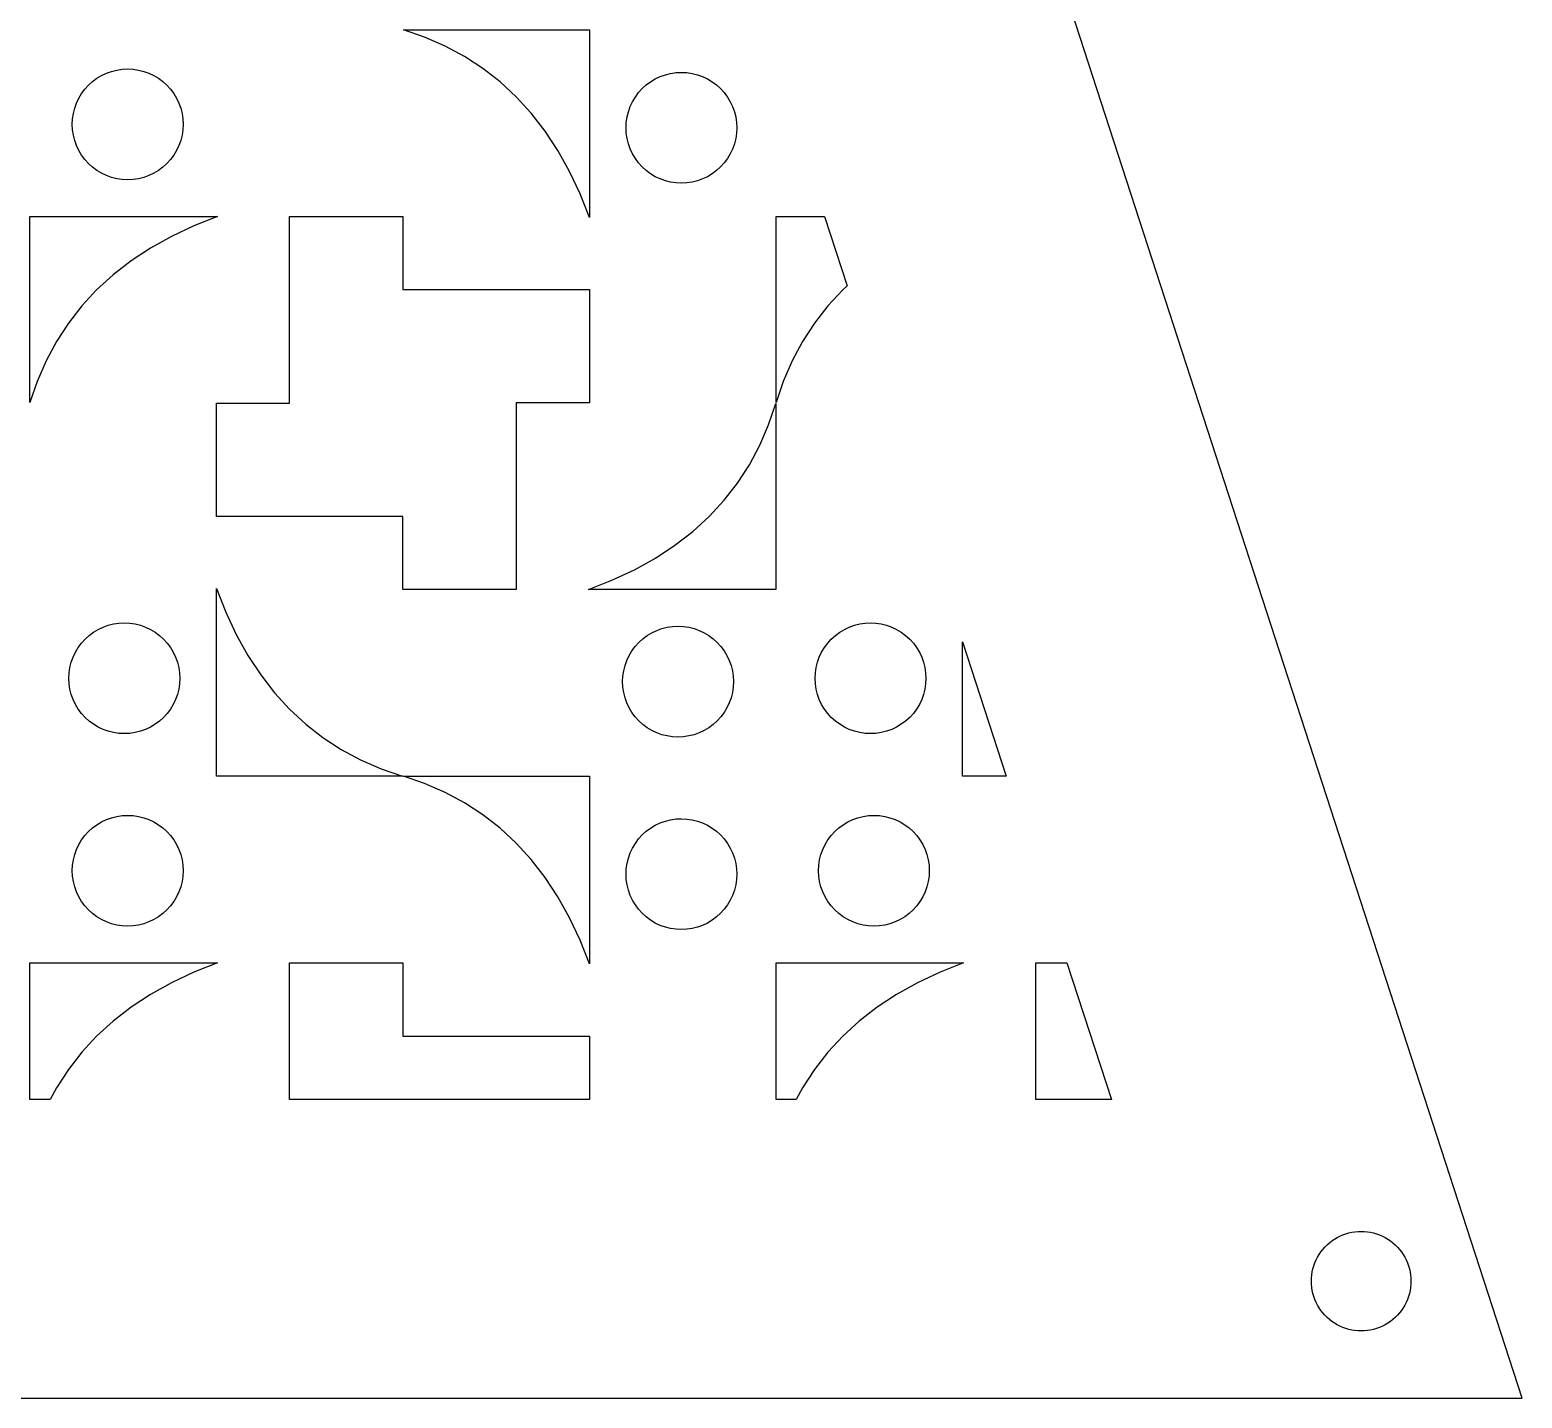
# Model space of a CAD drawing. Header units: metres. Extents: x -75 to 75, y 0 to 231.
# Drawn here: x 15 to 75, y 0 to 55 of the extents above; entities that cross this region are included whole.
import ezdxf

# ---------------------------------------------------------------- set-up
doc = ezdxf.new("R2010")
doc.units = ezdxf.units.M

msp = doc.modelspace()

# ---------------------------------------------------------------- linework, layer by layer
for p, q in [((75, 0), (0, 230.826)), ((30.8716, 54.7057), (30.0179, 54.9968)), ((30.0179, 54.9968), (37.4968, 54.9968)), ((31.6978, 54.3481), (30.8716, 54.7057)), ((37.4968, 54.9968), (37.4968, 47.4574)), ((32.4797, 53.9302), (31.6978, 54.3481)), ((18.5028, 53.3841), (18.7189, 53.4166)), ((18.7189, 53.4166), (18.9372, 53.4267)), ((18.9372, 53.4267), (19.1556, 53.4161)), ((19.1556, 53.4161), (19.3721, 53.3841)), ((33.2162, 53.4509), (32.4797, 53.9302)), ((33.9084, 52.9121), (33.2162, 53.4509)), ((17.3616, 52.7744), (17.5241, 52.9213)), ((17.5241, 52.9213), (17.6994, 53.0513)), ((17.6994, 53.0513), (17.8871, 53.1639)), ((17.8871, 53.1639), (18.0849, 53.2573)), ((18.0849, 53.2573), (18.2904, 53.331)), ((18.2904, 53.331), (18.5028, 53.3841)), ((19.3721, 53.3841), (19.5836, 53.331)), ((19.5836, 53.331), (19.7891, 53.2573)), ((19.7891, 53.2573), (19.9873, 53.1639)), ((19.9873, 53.1639), (20.175, 53.0513)), ((20.175, 53.0513), (20.3503, 52.9213)), ((20.3503, 52.9213), (20.5124, 52.7744)), ((34.5561, 52.312), (33.9084, 52.9121)), ((39.7861, 52.7849), (39.9614, 52.9149)), ((39.9614, 52.9149), (40.1491, 53.027)), ((40.1491, 53.027), (40.3473, 53.1209)), ((40.3473, 53.1209), (40.5528, 53.1946)), ((40.5528, 53.1946), (40.7652, 53.2477)), ((40.7652, 53.2477), (40.9813, 53.2797)), ((40.9813, 53.2797), (41.1992, 53.2903)), ((41.1992, 53.2903), (41.418, 53.2793)), ((41.418, 53.2793), (41.6345, 53.2477)), ((41.6345, 53.2477), (41.846, 53.1946)), ((41.846, 53.1946), (42.0515, 53.1209)), ((42.0515, 53.1209), (42.2493, 53.027)), ((42.2493, 53.027), (42.437, 52.9149)), ((42.437, 52.9149), (42.6128, 52.7849)), ((16.8791, 52.0515), (16.973, 52.2493)), ((16.973, 52.2493), (17.0847, 52.4365)), ((17.0847, 52.4365), (17.2151, 52.6128)), ((17.2151, 52.6128), (17.3616, 52.7744)), ((20.5124, 52.7744), (20.6589, 52.6128)), ((20.6589, 52.6128), (20.7893, 52.4365)), ((20.7893, 52.4365), (20.9015, 52.2493)), ((20.9015, 52.2493), (20.9949, 52.0515)), ((35.1585, 51.6519), (34.5561, 52.312)), ((39.2349, 52.1129), (39.3471, 52.3001)), ((39.3471, 52.3001), (39.4775, 52.4759)), ((39.4775, 52.4759), (39.624, 52.6379)), ((39.624, 52.6379), (39.7861, 52.7849)), ((42.6128, 52.7849), (42.7748, 52.6379)), ((42.7748, 52.6379), (42.9213, 52.4759)), ((42.9213, 52.4759), (43.0518, 52.3001)), ((43.0518, 52.3001), (43.1639, 52.1129)), ((16.7207, 51.418), (16.7523, 51.6345)), ((16.7523, 51.6345), (16.8054, 51.846)), ((16.8054, 51.846), (16.8791, 52.0515)), ((20.9949, 52.0515), (21.069, 51.846)), ((21.069, 51.846), (21.1221, 51.6336)), ((21.1221, 51.6336), (21.1542, 51.4175)), ((35.7166, 50.9314), (35.1585, 51.6519)), ((39.0147, 51.4981), (39.0678, 51.7096)), ((39.0678, 51.7096), (39.1415, 51.9151)), ((39.1415, 51.9151), (39.2349, 52.1129)), ((43.1639, 52.1129), (43.2573, 51.9151)), ((43.2573, 51.9151), (43.331, 51.7096)), ((43.331, 51.7096), (43.3841, 51.4972)), ((16.7097, 51.1992), (16.7207, 51.418)), ((16.7203, 50.9813), (16.7097, 51.1992)), ((21.1642, 51.1992), (21.1537, 50.9808)), ((21.1542, 51.4175), (21.1642, 51.1992)), ((38.9722, 51.0628), (38.9827, 51.2816)), ((38.9822, 50.8449), (38.9722, 51.0628)), ((38.9827, 51.2816), (39.0147, 51.4981)), ((43.3841, 51.4972), (43.4166, 51.2811)), ((43.4267, 51.0628), (43.4161, 50.8444)), ((43.4166, 51.2811), (43.4267, 51.0628)), ((16.7523, 50.7652), (16.7203, 50.9813)), ((16.8054, 50.5528), (16.7523, 50.7652)), ((16.8791, 50.3473), (16.8054, 50.5528)), ((21.069, 50.5528), (20.9949, 50.3468)), ((21.1217, 50.7643), (21.069, 50.5528)), ((21.1537, 50.9808), (21.1217, 50.7643)), ((36.2306, 50.1495), (35.7166, 50.9314)), ((39.0143, 50.6288), (38.9822, 50.8449)), ((39.0678, 50.4164), (39.0143, 50.6288)), ((39.1415, 50.2109), (39.0678, 50.4164)), ((43.331, 50.4164), (43.2573, 50.2104)), ((43.3836, 50.6279), (43.331, 50.4164)), ((43.4161, 50.8444), (43.3836, 50.6279)), ((16.973, 50.1491), (16.8791, 50.3473)), ((17.0847, 49.9619), (16.973, 50.1491)), ((17.2151, 49.7861), (17.0847, 49.9619)), ((20.7889, 49.9614), (20.6589, 49.7861)), ((20.9015, 50.1491), (20.7889, 49.9614)), ((20.9949, 50.3468), (20.9015, 50.1491)), ((36.6989, 49.3073), (36.2306, 50.1495)), ((39.2349, 50.0127), (39.1415, 50.2109)), ((39.3471, 49.8254), (39.2349, 50.0127)), ((39.4775, 49.6497), (39.3471, 49.8254)), ((43.0513, 49.825), (42.9213, 49.6497)), ((43.1639, 50.0127), (43.0513, 49.825)), ((43.2573, 50.2104), (43.1639, 50.0127)), ((17.3616, 49.6245), (17.2151, 49.7861)), ((17.5241, 49.4775), (17.3616, 49.6245)), ((17.6994, 49.3475), (17.5241, 49.4775)), ((17.8871, 49.2349), (17.6994, 49.3475)), ((18.0849, 49.1415), (17.8871, 49.2349)), ((19.9873, 49.2349), (19.7891, 49.1415)), ((20.175, 49.3475), (19.9873, 49.2349)), ((20.3503, 49.4775), (20.175, 49.3475)), ((20.5119, 49.624), (20.3503, 49.4775)), ((20.6589, 49.7861), (20.5119, 49.624)), ((37.1233, 48.405), (36.6989, 49.3073)), ((39.624, 49.4881), (39.4775, 49.6497)), ((39.7861, 49.3411), (39.624, 49.4881)), ((39.9614, 49.2111), (39.7861, 49.3411)), ((40.1491, 49.0985), (39.9614, 49.2111)), ((42.437, 49.2111), (42.2493, 49.0985)), ((42.6128, 49.3411), (42.437, 49.2111)), ((42.7744, 49.4876), (42.6128, 49.3411)), ((42.9213, 49.6497), (42.7744, 49.4876)), ((18.2904, 49.0678), (18.0849, 49.1415)), ((18.5019, 49.0147), (18.2904, 49.0678)), ((18.7184, 48.9827), (18.5019, 49.0147)), ((18.9372, 48.9722), (18.7184, 48.9827)), ((19.1551, 48.9822), (18.9372, 48.9722)), ((19.3712, 49.0143), (19.1551, 48.9822)), ((19.5836, 49.0678), (19.3712, 49.0143)), ((19.7891, 49.1415), (19.5836, 49.0678)), ((40.3473, 49.0051), (40.1491, 49.0985)), ((40.5528, 48.931), (40.3473, 49.0051)), ((40.7643, 48.8783), (40.5528, 48.931)), ((40.9808, 48.8463), (40.7643, 48.8783)), ((41.1992, 48.8358), (40.9808, 48.8463)), ((41.4175, 48.8458), (41.1992, 48.8358)), ((41.6336, 48.8779), (41.4175, 48.8458)), ((41.846, 48.931), (41.6336, 48.8779)), ((42.0515, 49.0051), (41.846, 48.931)), ((42.2493, 49.0985), (42.0515, 49.0051)), ((37.4968, 47.4574), (37.1233, 48.405)), ((15.0032, 47.4968), (22.5426, 47.4968)), ((15.0032, 40.0179), (15.0032, 47.4968)), ((22.5426, 47.4968), (21.595, 47.1233)), ((25.4434, 39.9968), (25.4434, 47.4968)), ((25.4434, 47.4968), (29.9968, 47.4968)), ((29.9968, 47.4968), (29.9968, 44.5566)), ((45.0032, 47.4968), (46.9498, 47.4968)), ((45.0032, 40.0179), (45.0032, 47.4968)), ((46.9498, 47.4968), (47.8556, 44.7091)), ((21.595, 47.1233), (20.6927, 46.6989)), ((19.8505, 46.2306), (19.0686, 45.7166)), ((20.6927, 46.6989), (19.8505, 46.2306)), ((19.0686, 45.7166), (18.3481, 45.1585)), ((18.3481, 45.1585), (17.688, 44.5561)), ((17.688, 44.5561), (17.0879, 43.9084)), ((29.9968, 44.5566), (37.4968, 44.5566)), ((37.4968, 44.5566), (37.4968, 40.0032)), ((47.688, 44.5561), (47.0879, 43.9084)), ((47.8556, 44.7091), (47.688, 44.5561)), ((17.0879, 43.9084), (16.5491, 43.2162)), ((47.0879, 43.9084), (46.5491, 43.2162)), ((16.5491, 43.2162), (16.0698, 42.4797)), ((46.5491, 43.2162), (46.0698, 42.4797)), ((16.0698, 42.4797), (15.6519, 41.6978)), ((46.0698, 42.4797), (45.6519, 41.6978)), ((15.6519, 41.6978), (15.2943, 40.8716)), ((45.6519, 41.6978), (45.2943, 40.8716)), ((15.2943, 40.8716), (15.0032, 40.0179)), ((45.2943, 40.8716), (45.0032, 40.0179)), ((22.5032, 35.4434), (22.5032, 39.9968)), ((22.5032, 39.9968), (25.4434, 39.9968)), ((37.4968, 40.0032), (34.5566, 40.0032)), ((34.5566, 40.0032), (34.5566, 32.5032)), ((44.7057, 39.1284), (44.9968, 39.9821)), ((44.9968, 39.9821), (44.9968, 32.5032)), ((44.3481, 38.3022), (44.7057, 39.1284)), ((43.9302, 37.5203), (44.3481, 38.3022)), ((43.4509, 36.7838), (43.9302, 37.5203)), ((42.9121, 36.0916), (43.4509, 36.7838)), ((42.312, 35.4439), (42.9121, 36.0916)), ((30.0032, 35.4434), (22.5032, 35.4434)), ((30.0032, 32.5032), (30.0032, 35.4434)), ((41.6519, 34.8415), (42.312, 35.4439)), ((40.9314, 34.2834), (41.6519, 34.8415)), ((40.1495, 33.7694), (40.9314, 34.2834)), ((39.3073, 33.3011), (40.1495, 33.7694)), ((38.405, 32.8767), (39.3073, 33.3011)), ((22.5032, 25.0032), (22.5032, 32.5426)), ((22.5032, 32.5426), (22.8767, 31.595)), ((34.5566, 32.5032), (30.0032, 32.5032)), ((37.4574, 32.5032), (38.405, 32.8767)), ((44.9968, 32.5032), (37.4574, 32.5032)), ((22.8767, 31.595), (23.3011, 30.6927)), ((17.2252, 30.5119), (17.3872, 30.6589)), ((17.3872, 30.6589), (17.563, 30.7889)), ((17.563, 30.7889), (17.7507, 30.9015)), ((17.7507, 30.9015), (17.9485, 30.9949)), ((17.9485, 30.9949), (18.154, 31.069)), ((18.154, 31.069), (18.3664, 31.1221)), ((18.3664, 31.1221), (18.5825, 31.1542)), ((18.5825, 31.1542), (18.8008, 31.1642)), ((18.8008, 31.1642), (19.0192, 31.1537)), ((19.0192, 31.1537), (19.2357, 31.1217)), ((19.2357, 31.1217), (19.4472, 31.069)), ((19.4472, 31.069), (19.6527, 30.9949)), ((19.6527, 30.9949), (19.8509, 30.9015)), ((19.8509, 30.9015), (20.0386, 30.7889)), ((20.0386, 30.7889), (20.2139, 30.6589)), ((20.2139, 30.6589), (20.376, 30.5119)), ((23.3011, 30.6927), (23.7694, 29.8505)), ((39.6497, 30.5225), (39.825, 30.6525)), ((39.825, 30.6525), (40.0127, 30.7651)), ((40.0127, 30.7651), (40.2109, 30.8585)), ((40.2109, 30.8585), (40.4164, 30.9322)), ((40.4164, 30.9322), (40.6288, 30.9857)), ((40.6288, 30.9857), (40.8449, 31.0178)), ((40.8449, 31.0178), (41.0628, 31.0278)), ((41.0628, 31.0278), (41.2816, 31.0173)), ((41.2816, 31.0173), (41.4981, 30.9853)), ((41.4981, 30.9853), (41.7096, 30.9322)), ((41.7096, 30.9322), (41.9151, 30.8585)), ((41.9151, 30.8585), (42.1129, 30.7651)), ((42.1129, 30.7651), (42.3006, 30.6525)), ((42.3006, 30.6525), (42.4759, 30.5225)), ((47.2252, 30.5119), (47.3872, 30.6589)), ((47.3872, 30.6589), (47.563, 30.7889)), ((47.563, 30.7889), (47.7507, 30.9015)), ((47.7507, 30.9015), (47.9485, 30.9949)), ((47.9485, 30.9949), (48.154, 31.069)), ((48.154, 31.069), (48.3664, 31.1221)), ((48.3664, 31.1221), (48.5825, 31.1542)), ((48.5825, 31.1542), (48.8008, 31.1642)), ((48.8008, 31.1642), (49.0192, 31.1537)), ((49.0192, 31.1537), (49.2357, 31.1217)), ((49.2357, 31.1217), (49.4472, 31.069)), ((49.4472, 31.069), (49.6527, 30.9949)), ((49.6527, 30.9949), (49.8509, 30.9015)), ((49.8509, 30.9015), (50.0386, 30.7889)), ((50.0386, 30.7889), (50.2139, 30.6589)), ((50.2139, 30.6589), (50.376, 30.5119)), ((16.8361, 29.9873), (16.9482, 30.1746)), ((16.9482, 30.1746), (17.0787, 30.3503)), ((17.0787, 30.3503), (17.2252, 30.5119)), ((20.376, 30.5119), (20.5225, 30.3503)), ((20.5225, 30.3503), (20.6529, 30.1746)), ((20.6529, 30.1746), (20.7651, 29.9873)), ((39.0985, 29.8509), (39.2107, 30.0381)), ((39.2107, 30.0381), (39.3411, 30.2139)), ((39.3411, 30.2139), (39.4876, 30.3755)), ((39.4876, 30.3755), (39.6497, 30.5225)), ((42.4759, 30.5225), (42.6384, 30.3755)), ((42.6384, 30.3755), (42.7849, 30.2139)), ((42.7849, 30.2139), (42.9153, 30.0381)), ((42.9153, 30.0381), (43.027, 29.8509)), ((46.8361, 29.9873), (46.9482, 30.1746)), ((46.9482, 30.1746), (47.0787, 30.3503)), ((47.0787, 30.3503), (47.2252, 30.5119)), ((50.376, 30.5119), (50.5225, 30.3503)), ((50.5225, 30.3503), (50.6529, 30.1746)), ((50.6529, 30.1746), (50.7651, 29.9873)), ((52.5032, 25.0032), (52.5032, 30.4052)), ((52.5032, 30.4052), (54.2584, 25.0032)), ((16.6159, 29.3721), (16.669, 29.5836)), ((16.669, 29.5836), (16.7427, 29.7891)), ((16.7427, 29.7891), (16.8361, 29.9873)), ((20.7651, 29.9873), (20.8585, 29.7891)), ((20.8585, 29.7891), (20.9322, 29.5836)), ((20.9322, 29.5836), (20.9857, 29.3712)), ((23.7694, 29.8505), (24.2834, 29.0686)), ((38.8779, 29.2357), (38.931, 29.4472)), ((38.931, 29.4472), (39.0051, 29.6527)), ((39.0051, 29.6527), (39.0985, 29.8509)), ((43.027, 29.8509), (43.1209, 29.6527)), ((43.1209, 29.6527), (43.1946, 29.4472)), ((43.1946, 29.4472), (43.2477, 29.2348)), ((46.6159, 29.3721), (46.669, 29.5836)), ((46.669, 29.5836), (46.7427, 29.7891)), ((46.7427, 29.7891), (46.8361, 29.9873)), ((50.7651, 29.9873), (50.8585, 29.7891)), ((50.8585, 29.7891), (50.9322, 29.5836)), ((50.9322, 29.5836), (50.9857, 29.3712)), ((16.5733, 28.9372), (16.5839, 29.1556)), ((16.5834, 28.7189), (16.5733, 28.9372)), ((16.5839, 29.1556), (16.6159, 29.3721)), ((20.9857, 29.3712), (21.0178, 29.1551)), ((21.0278, 28.9372), (21.0173, 28.7184)), ((21.0178, 29.1551), (21.0278, 28.9372)), ((24.2834, 29.0686), (24.8415, 28.3481)), ((38.8358, 28.8008), (38.8463, 29.0192)), ((38.8458, 28.5825), (38.8358, 28.8008)), ((38.8463, 29.0192), (38.8779, 29.2357)), ((43.2477, 29.2348), (43.2797, 29.0187)), ((43.2903, 28.8008), (43.2793, 28.582)), ((43.2797, 29.0187), (43.2903, 28.8008)), ((46.5733, 28.9372), (46.5839, 29.1556)), ((46.5834, 28.7189), (46.5733, 28.9372)), ((46.5839, 29.1556), (46.6159, 29.3721)), ((50.9857, 29.3712), (51.0178, 29.1551)), ((51.0278, 28.9372), (51.0173, 28.7184)), ((51.0178, 29.1551), (51.0278, 28.9372)), ((16.6159, 28.5028), (16.5834, 28.7189)), ((16.669, 28.2904), (16.6159, 28.5028)), ((16.7427, 28.0849), (16.669, 28.2904)), ((20.9322, 28.2904), (20.8585, 28.0844)), ((20.9853, 28.5019), (20.9322, 28.2904)), ((21.0173, 28.7184), (20.9853, 28.5019)), ((24.8415, 28.3481), (25.4439, 27.688)), ((38.8779, 28.3664), (38.8458, 28.5825)), ((38.931, 28.154), (38.8779, 28.3664)), ((43.2472, 28.3655), (43.1946, 28.154)), ((43.2793, 28.582), (43.2472, 28.3655)), ((46.6159, 28.5028), (46.5834, 28.7189)), ((46.669, 28.2904), (46.6159, 28.5028)), ((46.7427, 28.0849), (46.669, 28.2904)), ((50.9322, 28.2904), (50.8585, 28.0844)), ((50.9853, 28.5019), (50.9322, 28.2904)), ((51.0173, 28.7184), (50.9853, 28.5019)), ((16.8361, 27.8871), (16.7427, 28.0849)), ((16.9482, 27.6999), (16.8361, 27.8871)), ((17.0787, 27.5241), (16.9482, 27.6999)), ((20.6525, 27.6994), (20.5225, 27.5241)), ((20.7651, 27.8871), (20.6525, 27.6994)), ((20.8585, 28.0844), (20.7651, 27.8871)), ((25.4439, 27.688), (26.0916, 27.0879)), ((39.0051, 27.9485), (38.931, 28.154)), ((39.0985, 27.7507), (39.0051, 27.9485)), ((39.2107, 27.5635), (39.0985, 27.7507)), ((43.027, 27.7507), (42.9149, 27.563)), ((43.1209, 27.948), (43.027, 27.7507)), ((43.1946, 28.154), (43.1209, 27.948)), ((46.8361, 27.8871), (46.7427, 28.0849)), ((46.9482, 27.6999), (46.8361, 27.8871)), ((47.0787, 27.5241), (46.9482, 27.6999)), ((50.6525, 27.6994), (50.5225, 27.5241)), ((50.7651, 27.8871), (50.6525, 27.6994)), ((50.8585, 28.0844), (50.7651, 27.8871)), ((17.2252, 27.3621), (17.0787, 27.5241)), ((17.3872, 27.2151), (17.2252, 27.3621)), ((17.563, 27.0851), (17.3872, 27.2151)), ((17.7507, 26.973), (17.563, 27.0851)), ((20.0386, 27.0851), (19.8509, 26.973)), ((20.2139, 27.2151), (20.0386, 27.0851)), ((20.3755, 27.3616), (20.2139, 27.2151)), ((20.5225, 27.5241), (20.3755, 27.3616)), ((26.0916, 27.0879), (26.7838, 26.5491)), ((39.3411, 27.3872), (39.2107, 27.5635)), ((39.4876, 27.2256), (39.3411, 27.3872)), ((39.6497, 27.0787), (39.4876, 27.2256)), ((39.825, 26.9487), (39.6497, 27.0787)), ((42.4759, 27.0787), (42.3006, 26.9487)), ((42.6379, 27.2252), (42.4759, 27.0787)), ((42.7849, 27.3872), (42.6379, 27.2252)), ((42.9149, 27.563), (42.7849, 27.3872)), ((47.2252, 27.3621), (47.0787, 27.5241)), ((47.3872, 27.2151), (47.2252, 27.3621)), ((47.563, 27.0851), (47.3872, 27.2151)), ((47.7507, 26.973), (47.563, 27.0851)), ((50.0386, 27.0851), (49.8509, 26.973)), ((50.2139, 27.2151), (50.0386, 27.0851)), ((50.3755, 27.3616), (50.2139, 27.2151)), ((50.5225, 27.5241), (50.3755, 27.3616)), ((17.9485, 26.8791), (17.7507, 26.973)), ((18.154, 26.8054), (17.9485, 26.8791)), ((18.3655, 26.7523), (18.154, 26.8054)), ((18.582, 26.7207), (18.3655, 26.7523)), ((18.8008, 26.7097), (18.582, 26.7207)), ((19.0187, 26.7203), (18.8008, 26.7097)), ((19.2348, 26.7523), (19.0187, 26.7203)), ((19.4472, 26.8054), (19.2348, 26.7523)), ((19.6527, 26.8791), (19.4472, 26.8054)), ((19.8509, 26.973), (19.6527, 26.8791)), ((26.7838, 26.5491), (27.5203, 26.0698)), ((40.0127, 26.8361), (39.825, 26.9487)), ((40.2109, 26.7427), (40.0127, 26.8361)), ((40.4164, 26.669), (40.2109, 26.7427)), ((40.6279, 26.6159), (40.4164, 26.669)), ((40.8444, 26.5839), (40.6279, 26.6159)), ((41.0628, 26.5733), (40.8444, 26.5839)), ((41.2811, 26.5834), (41.0628, 26.5733)), ((41.4972, 26.6159), (41.2811, 26.5834)), ((41.7096, 26.669), (41.4972, 26.6159)), ((41.9151, 26.7427), (41.7096, 26.669)), ((42.1129, 26.8361), (41.9151, 26.7427)), ((42.3006, 26.9487), (42.1129, 26.8361)), ((47.9485, 26.8791), (47.7507, 26.973)), ((48.154, 26.8054), (47.9485, 26.8791)), ((48.3655, 26.7523), (48.154, 26.8054)), ((48.582, 26.7207), (48.3655, 26.7523)), ((48.8008, 26.7097), (48.582, 26.7207)), ((49.0187, 26.7203), (48.8008, 26.7097)), ((49.2348, 26.7523), (49.0187, 26.7203)), ((49.4472, 26.8054), (49.2348, 26.7523)), ((49.6527, 26.8791), (49.4472, 26.8054)), ((49.8509, 26.973), (49.6527, 26.8791)), ((27.5203, 26.0698), (28.3022, 25.6519)), ((28.3022, 25.6519), (29.1284, 25.2943)), ((29.1284, 25.2943), (29.9821, 25.0032)), ((29.9821, 25.0032), (22.5032, 25.0032)), ((30.8716, 24.7057), (30.0179, 24.9968)), ((30.0179, 24.9968), (37.4968, 24.9968)), ((31.6978, 24.3481), (30.8716, 24.7057)), ((37.4968, 24.9968), (37.4968, 17.4574)), ((54.2584, 25.0032), (52.5032, 25.0032)), ((32.4797, 23.9302), (31.6978, 24.3481)), ((18.5028, 23.3841), (18.7189, 23.4166)), ((18.7189, 23.4166), (18.9372, 23.4267)), ((18.9372, 23.4267), (19.1556, 23.4161)), ((19.1556, 23.4161), (19.3721, 23.3841)), ((33.2162, 23.4509), (32.4797, 23.9302)), ((33.9084, 22.9121), (33.2162, 23.4509)), ((48.5028, 23.3841), (48.7189, 23.4166)), ((48.7189, 23.4166), (48.9372, 23.4267)), ((48.9372, 23.4267), (49.1556, 23.4161)), ((49.1556, 23.4161), (49.3721, 23.3841)), ((17.3616, 22.7744), (17.5241, 22.9213)), ((17.5241, 22.9213), (17.6994, 23.0513)), ((17.6994, 23.0513), (17.8871, 23.1639)), ((17.8871, 23.1639), (18.0849, 23.2573)), ((18.0849, 23.2573), (18.2904, 23.331)), ((18.2904, 23.331), (18.5028, 23.3841)), ((19.3721, 23.3841), (19.5836, 23.331)), ((19.5836, 23.331), (19.7891, 23.2573)), ((19.7891, 23.2573), (19.9873, 23.1639)), ((19.9873, 23.1639), (20.175, 23.0513)), ((20.175, 23.0513), (20.3503, 22.9213)), ((20.3503, 22.9213), (20.5124, 22.7744)), ((34.5561, 22.312), (33.9084, 22.9121)), ((39.7861, 22.7849), (39.9614, 22.9149)), ((39.9614, 22.9149), (40.1491, 23.027)), ((40.1491, 23.027), (40.3473, 23.1209)), ((40.3473, 23.1209), (40.5528, 23.1946)), ((40.5528, 23.1946), (40.7652, 23.2477)), ((40.7652, 23.2477), (40.9813, 23.2797)), ((40.9813, 23.2797), (41.1992, 23.2903)), ((41.1992, 23.2903), (41.418, 23.2793)), ((41.418, 23.2793), (41.6345, 23.2477)), ((41.6345, 23.2477), (41.846, 23.1946)), ((41.846, 23.1946), (42.0515, 23.1209)), ((42.0515, 23.1209), (42.2493, 23.027)), ((42.2493, 23.027), (42.437, 22.9149)), ((42.437, 22.9149), (42.6128, 22.7849)), ((47.3616, 22.7744), (47.5241, 22.9213)), ((47.5241, 22.9213), (47.6994, 23.0513)), ((47.6994, 23.0513), (47.8871, 23.1639)), ((47.8871, 23.1639), (48.0849, 23.2573)), ((48.0849, 23.2573), (48.2904, 23.331)), ((48.2904, 23.331), (48.5028, 23.3841)), ((49.3721, 23.3841), (49.5836, 23.331)), ((49.5836, 23.331), (49.7891, 23.2573)), ((49.7891, 23.2573), (49.9873, 23.1639)), ((49.9873, 23.1639), (50.175, 23.0513)), ((50.175, 23.0513), (50.3503, 22.9213)), ((50.3503, 22.9213), (50.5124, 22.7744)), ((16.8791, 22.0515), (16.973, 22.2493)), ((16.973, 22.2493), (17.0847, 22.4365)), ((17.0847, 22.4365), (17.2151, 22.6128)), ((17.2151, 22.6128), (17.3616, 22.7744)), ((20.5124, 22.7744), (20.6589, 22.6128)), ((20.6589, 22.6128), (20.7893, 22.4365)), ((20.7893, 22.4365), (20.9015, 22.2493)), ((20.9015, 22.2493), (20.9949, 22.0515)), ((35.1585, 21.6519), (34.5561, 22.312)), ((39.2349, 22.1129), (39.3471, 22.3001)), ((39.3471, 22.3001), (39.4775, 22.4759)), ((39.4775, 22.4759), (39.624, 22.6379)), ((39.624, 22.6379), (39.7861, 22.7849)), ((42.6128, 22.7849), (42.7748, 22.6379)), ((42.7748, 22.6379), (42.9213, 22.4759)), ((42.9213, 22.4759), (43.0518, 22.3001)), ((43.0518, 22.3001), (43.1639, 22.1129)), ((46.8791, 22.0515), (46.973, 22.2493)), ((46.973, 22.2493), (47.0847, 22.4365)), ((47.0847, 22.4365), (47.2151, 22.6128)), ((47.2151, 22.6128), (47.3616, 22.7744)), ((50.5124, 22.7744), (50.6589, 22.6128)), ((50.6589, 22.6128), (50.7893, 22.4365)), ((50.7893, 22.4365), (50.9015, 22.2493)), ((50.9015, 22.2493), (50.9949, 22.0515)), ((16.7207, 21.418), (16.7523, 21.6345)), ((16.7523, 21.6345), (16.8054, 21.846)), ((16.8054, 21.846), (16.8791, 22.0515)), ((20.9949, 22.0515), (21.069, 21.846)), ((21.069, 21.846), (21.1221, 21.6336)), ((21.1221, 21.6336), (21.1542, 21.4175)), ((35.7166, 20.9314), (35.1585, 21.6519)), ((39.0147, 21.4981), (39.0678, 21.7096)), ((39.0678, 21.7096), (39.1415, 21.9151)), ((39.1415, 21.9151), (39.2349, 22.1129)), ((43.1639, 22.1129), (43.2573, 21.9151)), ((43.2573, 21.9151), (43.331, 21.7096)), ((43.331, 21.7096), (43.3841, 21.4972)), ((46.7207, 21.418), (46.7523, 21.6345)), ((46.7523, 21.6345), (46.8054, 21.846)), ((46.8054, 21.846), (46.8791, 22.0515)), ((50.9949, 22.0515), (51.069, 21.846)), ((51.069, 21.846), (51.1221, 21.6336)), ((51.1221, 21.6336), (51.1542, 21.4175)), ((16.7097, 21.1992), (16.7207, 21.418)), ((16.7203, 20.9813), (16.7097, 21.1992)), ((21.1642, 21.1992), (21.1537, 20.9808)), ((21.1542, 21.4175), (21.1642, 21.1992)), ((38.9722, 21.0628), (38.9827, 21.2816)), ((38.9822, 20.8449), (38.9722, 21.0628)), ((38.9827, 21.2816), (39.0147, 21.4981)), ((43.3841, 21.4972), (43.4166, 21.2811)), ((43.4267, 21.0628), (43.4161, 20.8444)), ((43.4166, 21.2811), (43.4267, 21.0628)), ((46.7097, 21.1992), (46.7207, 21.418)), ((46.7203, 20.9813), (46.7097, 21.1992)), ((51.1642, 21.1992), (51.1537, 20.9808)), ((51.1542, 21.4175), (51.1642, 21.1992)), ((16.7523, 20.7652), (16.7203, 20.9813)), ((16.8054, 20.5528), (16.7523, 20.7652)), ((16.8791, 20.3473), (16.8054, 20.5528)), ((21.069, 20.5528), (20.9949, 20.3468)), ((21.1217, 20.7643), (21.069, 20.5528)), ((21.1537, 20.9808), (21.1217, 20.7643)), ((36.2306, 20.1495), (35.7166, 20.9314)), ((39.0143, 20.6288), (38.9822, 20.8449)), ((39.0678, 20.4164), (39.0143, 20.6288)), ((39.1415, 20.2109), (39.0678, 20.4164)), ((43.331, 20.4164), (43.2573, 20.2104)), ((43.3836, 20.6279), (43.331, 20.4164)), ((43.4161, 20.8444), (43.3836, 20.6279)), ((46.7523, 20.7652), (46.7203, 20.9813)), ((46.8054, 20.5528), (46.7523, 20.7652)), ((46.8791, 20.3473), (46.8054, 20.5528)), ((51.069, 20.5528), (50.9949, 20.3468)), ((51.1217, 20.7643), (51.069, 20.5528)), ((51.1537, 20.9808), (51.1217, 20.7643)), ((16.973, 20.1491), (16.8791, 20.3473)), ((17.0847, 19.9619), (16.973, 20.1491)), ((17.2151, 19.7861), (17.0847, 19.9619)), ((20.7889, 19.9614), (20.6589, 19.7861)), ((20.9015, 20.1491), (20.7889, 19.9614)), ((20.9949, 20.3468), (20.9015, 20.1491)), ((36.6989, 19.3073), (36.2306, 20.1495)), ((39.2349, 20.0127), (39.1415, 20.2109)), ((39.3471, 19.8254), (39.2349, 20.0127)), ((39.4775, 19.6497), (39.3471, 19.8254)), ((43.0513, 19.825), (42.9213, 19.6497)), ((43.1639, 20.0127), (43.0513, 19.825)), ((43.2573, 20.2104), (43.1639, 20.0127)), ((46.973, 20.1491), (46.8791, 20.3473)), ((47.0847, 19.9619), (46.973, 20.1491)), ((47.2151, 19.7861), (47.0847, 19.9619)), ((50.7889, 19.9614), (50.6589, 19.7861)), ((50.9015, 20.1491), (50.7889, 19.9614)), ((50.9949, 20.3468), (50.9015, 20.1491)), ((17.3616, 19.6245), (17.2151, 19.7861)), ((17.5241, 19.4775), (17.3616, 19.6245)), ((17.6994, 19.3475), (17.5241, 19.4775)), ((17.8871, 19.2349), (17.6994, 19.3475)), ((18.0849, 19.1415), (17.8871, 19.2349)), ((19.9873, 19.2349), (19.7891, 19.1415)), ((20.175, 19.3475), (19.9873, 19.2349)), ((20.3503, 19.4775), (20.175, 19.3475)), ((20.5119, 19.624), (20.3503, 19.4775)), ((20.6589, 19.7861), (20.5119, 19.624)), ((37.1233, 18.405), (36.6989, 19.3073)), ((39.624, 19.4881), (39.4775, 19.6497)), ((39.7861, 19.3411), (39.624, 19.4881)), ((39.9614, 19.2111), (39.7861, 19.3411)), ((40.1491, 19.0985), (39.9614, 19.2111)), ((42.437, 19.2111), (42.2493, 19.0985)), ((42.6128, 19.3411), (42.437, 19.2111)), ((42.7744, 19.4876), (42.6128, 19.3411)), ((42.9213, 19.6497), (42.7744, 19.4876)), ((47.3616, 19.6245), (47.2151, 19.7861)), ((47.5241, 19.4775), (47.3616, 19.6245)), ((47.6994, 19.3475), (47.5241, 19.4775)), ((47.8871, 19.2349), (47.6994, 19.3475)), ((48.0849, 19.1415), (47.8871, 19.2349)), ((49.9873, 19.2349), (49.7891, 19.1415)), ((50.175, 19.3475), (49.9873, 19.2349)), ((50.3503, 19.4775), (50.175, 19.3475)), ((50.5119, 19.624), (50.3503, 19.4775)), ((50.6589, 19.7861), (50.5119, 19.624)), ((18.2904, 19.0678), (18.0849, 19.1415)), ((18.5019, 19.0147), (18.2904, 19.0678)), ((18.7184, 18.9827), (18.5019, 19.0147)), ((18.9372, 18.9722), (18.7184, 18.9827)), ((19.1551, 18.9822), (18.9372, 18.9722)), ((19.3712, 19.0143), (19.1551, 18.9822)), ((19.5836, 19.0678), (19.3712, 19.0143)), ((19.7891, 19.1415), (19.5836, 19.0678)), ((40.3473, 19.0051), (40.1491, 19.0985)), ((40.5528, 18.931), (40.3473, 19.0051)), ((40.7643, 18.8783), (40.5528, 18.931)), ((40.9808, 18.8463), (40.7643, 18.8783)), ((41.1992, 18.8358), (40.9808, 18.8463)), ((41.4175, 18.8458), (41.1992, 18.8358)), ((41.6336, 18.8779), (41.4175, 18.8458)), ((41.846, 18.931), (41.6336, 18.8779)), ((42.0515, 19.0051), (41.846, 18.931)), ((42.2493, 19.0985), (42.0515, 19.0051)), ((48.2904, 19.0678), (48.0849, 19.1415)), ((48.5019, 19.0147), (48.2904, 19.0678)), ((48.7184, 18.9827), (48.5019, 19.0147)), ((48.9372, 18.9722), (48.7184, 18.9827)), ((49.1551, 18.9822), (48.9372, 18.9722)), ((49.3712, 19.0143), (49.1551, 18.9822)), ((49.5836, 19.0678), (49.3712, 19.0143)), ((49.7891, 19.1415), (49.5836, 19.0678)), ((37.4968, 17.4574), (37.1233, 18.405)), ((15.0032, 12), (15.0032, 17.4968)), ((15.0032, 17.4968), (22.5426, 17.4968)), ((22.5426, 17.4968), (21.595, 17.1233)), ((25.4434, 12), (25.4434, 17.4968)), ((25.4434, 17.4968), (29.9968, 17.4968)), ((29.9968, 17.4968), (29.9968, 14.5566)), ((45.0032, 12), (45.0032, 17.4968)), ((45.0032, 17.4968), (52.5426, 17.4968)), ((52.5426, 17.4968), (51.595, 17.1233)), ((55.4434, 12), (55.4434, 17.4968)), ((55.4434, 17.4968), (56.6974, 17.4968)), ((56.6974, 17.4968), (58.4834, 12)), ((21.595, 17.1233), (20.6927, 16.6989)), ((51.595, 17.1233), (50.6927, 16.6989)), ((19.8505, 16.2306), (19.0686, 15.7166)), ((20.6927, 16.6989), (19.8505, 16.2306)), ((49.8505, 16.2306), (49.0686, 15.7166)), ((50.6927, 16.6989), (49.8505, 16.2306)), ((19.0686, 15.7166), (18.3481, 15.1585)), ((49.0686, 15.7166), (48.3481, 15.1585)), ((18.3481, 15.1585), (17.688, 14.5561)), ((48.3481, 15.1585), (47.688, 14.5561)), ((17.688, 14.5561), (17.0879, 13.9084)), ((29.9968, 14.5566), (37.4968, 14.5566)), ((37.4968, 14.5566), (37.4968, 12)), ((47.688, 14.5561), (47.0879, 13.9084)), ((17.0879, 13.9084), (16.5491, 13.2162)), ((47.0879, 13.9084), (46.5491, 13.2162)), ((16.5491, 13.2162), (16.0698, 12.4797)), ((46.5491, 13.2162), (46.0698, 12.4797)), ((15.8134, 12), (15.0032, 12)), ((16.0698, 12.4797), (15.8134, 12)), ((37.4968, 12), (25.4434, 12)), ((45.8134, 12), (45.0032, 12)), ((46.0698, 12.4797), (45.8134, 12)), ((58.4834, 12), (55.4434, 12)), ((67.7916, 6.56183), (67.9098, 6.60439)), ((67.9098, 6.60439), (68.0305, 6.63943)), ((68.0305, 6.63943), (68.1531, 6.66685)), ((68.1531, 6.66685), (68.2772, 6.68651)), ((68.2772, 6.68651), (68.4023, 6.69833)), ((68.4023, 6.69833), (68.5279, 6.70227)), ((68.5279, 6.70227), (68.6534, 6.69833)), ((68.6534, 6.69833), (68.7785, 6.68651)), ((68.7785, 6.68651), (68.9026, 6.66685)), ((68.9026, 6.66685), (69.0252, 6.63943)), ((69.0252, 6.63943), (69.1459, 6.60439)), ((69.1459, 6.60439), (69.2641, 6.56183)), ((66.9868, 5.97713), (67.0699, 6.07137)), ((67.0699, 6.07137), (67.1588, 6.16022)), ((67.1588, 6.16022), (67.253, 6.2433)), ((67.253, 6.2433), (67.3523, 6.32031)), ((67.3523, 6.32031), (67.4562, 6.39093)), ((67.4562, 6.39093), (67.5643, 6.4549)), ((67.5643, 6.4549), (67.6763, 6.51193)), ((67.6763, 6.51193), (67.7916, 6.56183)), ((69.2641, 6.56183), (69.3794, 6.51193)), ((69.3794, 6.51193), (69.4914, 6.4549)), ((69.4914, 6.4549), (69.5995, 6.39093)), ((69.5995, 6.39093), (69.7034, 6.32031)), ((69.7034, 6.32031), (69.8027, 6.2433)), ((69.8027, 6.2433), (69.897, 6.16022)), ((69.897, 6.16022), (69.9858, 6.07137)), ((69.9858, 6.07137), (70.0689, 5.97713)), ((66.6257, 5.32031), (66.6683, 5.43852)), ((66.6683, 5.43852), (66.7182, 5.55383)), ((66.7182, 5.55383), (66.7752, 5.66579)), ((66.7752, 5.66579), (66.8392, 5.77393)), ((66.8392, 5.77393), (66.9098, 5.87784)), ((66.9098, 5.87784), (66.9868, 5.97713)), ((70.0689, 5.97713), (70.1459, 5.87784)), ((70.1459, 5.87784), (70.2165, 5.77393)), ((70.2165, 5.77393), (70.2805, 5.66579)), ((70.2805, 5.66579), (70.3375, 5.55383)), ((70.3375, 5.55383), (70.3874, 5.43852)), ((70.3874, 5.43852), (70.43, 5.32031)), ((66.5279, 4.70227), (66.5318, 4.82785)), ((66.5318, 4.82785), (66.5436, 4.95294)), ((66.5436, 4.95294), (66.5633, 5.07704)), ((66.5633, 5.07704), (66.5907, 5.19966)), ((66.5907, 5.19966), (66.6257, 5.32031)), ((70.43, 5.32031), (70.465, 5.19966)), ((70.465, 5.19966), (70.4924, 5.07704)), ((70.4924, 5.07704), (70.5121, 4.95294)), ((70.5121, 4.95294), (70.5239, 4.82785)), ((70.5239, 4.82785), (70.5279, 4.70227)), ((66.5318, 4.57669), (66.5279, 4.70227)), ((66.5436, 4.45161), (66.5318, 4.57669)), ((66.5633, 4.32751), (66.5436, 4.45161)), ((66.5907, 4.2049), (66.5633, 4.32751)), ((66.6257, 4.08424), (66.5907, 4.2049)), ((70.465, 4.2049), (70.43, 4.08424)), ((70.4924, 4.32751), (70.465, 4.2049)), ((70.5121, 4.45161), (70.4924, 4.32751)), ((70.5239, 4.57669), (70.5121, 4.45161)), ((70.5279, 4.70227), (70.5239, 4.57669)), ((66.6683, 3.96602), (66.6257, 4.08424)), ((66.7182, 3.85072), (66.6683, 3.96602)), ((66.7752, 3.73877), (66.7182, 3.85072)), ((66.8392, 3.63062), (66.7752, 3.73877)), ((66.9098, 3.5267), (66.8392, 3.63062)), ((70.2165, 3.63062), (70.1459, 3.5267)), ((70.2805, 3.73877), (70.2165, 3.63062)), ((70.3375, 3.85072), (70.2805, 3.73877)), ((70.3874, 3.96602), (70.3375, 3.85072)), ((70.43, 4.08424), (70.3874, 3.96602)), ((66.9868, 3.42743), (66.9098, 3.5267)), ((67.0699, 3.33318), (66.9868, 3.42743)), ((67.1588, 3.24434), (67.0699, 3.33318)), ((67.253, 3.16125), (67.1588, 3.24434)), ((67.3523, 3.08424), (67.253, 3.16125)), ((67.4562, 3.01363), (67.3523, 3.08424)), ((67.5643, 2.94966), (67.4562, 3.01363)), ((69.5995, 3.01363), (69.4914, 2.94966)), ((69.7034, 3.08424), (69.5995, 3.01363)), ((69.8027, 3.16125), (69.7034, 3.08424)), ((69.897, 3.24434), (69.8027, 3.16125)), ((69.9858, 3.33318), (69.897, 3.24434)), ((70.0689, 3.42743), (69.9858, 3.33318)), ((70.1459, 3.5267), (70.0689, 3.42743)), ((67.6763, 2.89262), (67.5643, 2.94966)), ((67.7916, 2.84273), (67.6763, 2.89262)), ((67.9098, 2.80016), (67.7916, 2.84273)), ((68.0305, 2.76511), (67.9098, 2.80016)), ((68.1531, 2.7377), (68.0305, 2.76511)), ((68.2772, 2.71805), (68.1531, 2.7377)), ((68.4023, 2.70622), (68.2772, 2.71805)), ((68.5279, 2.70227), (68.4023, 2.70622)), ((68.6534, 2.70622), (68.5279, 2.70227)), ((68.7785, 2.71805), (68.6534, 2.70622)), ((68.9026, 2.7377), (68.7785, 2.71805)), ((69.0252, 2.76511), (68.9026, 2.7377)), ((69.1459, 2.80016), (69.0252, 2.76511)), ((69.2641, 2.84273), (69.1459, 2.80016)), ((69.3794, 2.89262), (69.2641, 2.84273)), ((69.4914, 2.94966), (69.3794, 2.89262)), ((-75, 0), (75, 0))]:
    msp.add_line(p, q)

doc.saveas('drawing.dxf')
